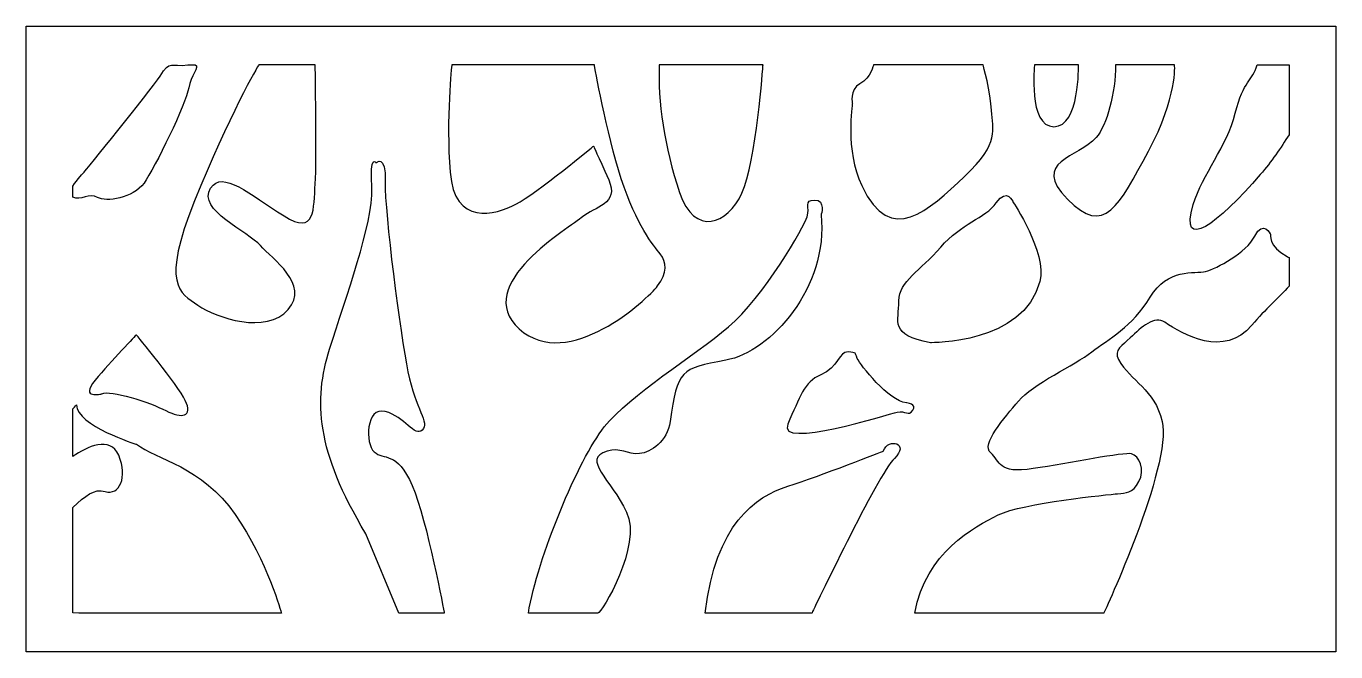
# Model space of a CAD drawing. Header units: centimetres. Extents: x -27 to -14.8, y -2.8 to 3.
import ezdxf

# ---------------------------------------------------------------- set-up
doc = ezdxf.new("R2010")
doc.units = ezdxf.units.CM
doc.header["$MEASUREMENT"] = 0
doc.layers.add('layer 1', color=7, linetype='Continuous')

msp = doc.modelspace()

# ---------------------------------------------------------------- linework, layer by layer
at = {"layer": 'layer 1', "color": 250}
for points, knots in [([(-14.76001, 3.01416), (-14.76001, 3.01416), (-26.99914, 3.01416), (-26.99914, 3.01416), (-26.99914, 3.01416), (-26.99914, 3.01416), (-26.99914, -2.83379), (-26.99914, -2.83379), (-26.99914, -2.83379), (-26.99914, -2.83379), (-14.76001, -2.83379), (-14.76001, -2.83379), (-14.76001, -2.83379), (-14.76001, -2.83379), (-14.76001, 3.01416), (-14.76001, 3.01416)], [0, 0, 0, 0, 0.2, 0.2, 0.2, 0.2, 0.4, 0.4, 0.4, 0.4, 0.6, 0.6, 0.6, 0.6, 1, 1, 1, 1]), ([(-25.42095, 2.65303), (-25.42095, 2.65303), (-25.48825, 2.65303), (-25.48825, 2.65303), (-25.48825, 2.65303), (-25.65375, 2.6294), (-25.64587, 2.70507), (-25.74833, 2.54753), (-25.74833, 2.54753), (-25.85079, 2.38999), (-26.45766, 1.64956), (-26.45766, 1.64956), (-26.45766, 1.64956), (-26.45766, 1.64956), (-26.52533, 1.58191), (-26.5618, 1.5185), (-26.5618, 1.5185), (-26.5618, 1.5185), (-26.5618, 1.41737), (-26.5618, 1.41737), (-26.5618, 1.41737), (-26.49205, 1.37877), (-26.40809, 1.45915), (-26.33155, 1.41325), (-26.33155, 1.41325), (-26.25274, 1.36599), (-26.00054, 1.40538), (-25.89808, 1.54716), (-25.89808, 1.54716), (-25.79562, 1.68895), (-25.50401, 2.29547), (-25.48036, 2.43726), (-25.48036, 2.43726), (-25.46153, 2.55018), (-25.3727, 2.63509), (-25.42095, 2.65303)], [0, 0, 0, 0, 0.1, 0.1, 0.1, 0.1, 0.2, 0.2, 0.2, 0.2, 0.3, 0.3, 0.3, 0.3, 0.4, 0.4, 0.4, 0.4, 0.5, 0.5, 0.5, 0.5, 0.6, 0.6, 0.6, 0.6, 0.7, 0.7, 0.7, 0.7, 0.8, 0.8, 0.8, 0.8, 1, 1, 1, 1]), ([(-24.82621, 2.65303), (-24.82621, 2.65303), (-24.29815, 2.65303), (-24.29815, 2.65303), (-24.29815, 2.65303), (-24.29815, 2.65303), (-24.28239, 1.76771), (-24.29815, 1.53929), (-24.29815, 1.53929), (-24.31392, 1.31085), (-24.29145, 1.0509), (-24.58976, 1.23996), (-24.58976, 1.23996), (-24.9129, 1.44476), (-25.16511, 1.67319), (-25.27545, 1.4999), (-25.27545, 1.4999), (-25.40497, 1.29647), (-24.92078, 1.0903), (-24.81045, 0.96427), (-24.81045, 0.96427), (-24.70011, 0.83824), (-24.34544, 0.60193), (-24.55036, 0.36562), (-24.55036, 0.36562), (-24.75528, 0.12931), (-25.22028, 0.28685), (-25.39367, 0.40501), (-25.39367, 0.40501), (-25.56706, 0.52316), (-25.74045, 0.59406), (-25.42519, 1.38175), (-25.42519, 1.38175), (-25.10994, 2.16944), (-24.82621, 2.65303), (-24.82621, 2.65303)], [0, 0, 0, 0, 0.1, 0.1, 0.1, 0.1, 0.2, 0.2, 0.2, 0.2, 0.3, 0.3, 0.3, 0.3, 0.4, 0.4, 0.4, 0.4, 0.5, 0.5, 0.5, 0.5, 0.6, 0.6, 0.6, 0.6, 0.7, 0.7, 0.7, 0.7, 0.8, 0.8, 0.8, 0.8, 1, 1, 1, 1]), ([(-23.02136, 2.65303), (-23.02136, 2.65303), (-21.68941, 2.65303), (-21.68941, 2.65303), (-21.68941, 2.65303), (-21.68941, 2.65303), (-21.57907, 2.01978), (-21.43721, 1.58655), (-21.43721, 1.58655), (-21.29534, 1.15332), (-21.13771, 0.96427), (-21.07466, 0.8855), (-21.07466, 0.8855), (-21.01161, 0.80673), (-21.00373, 0.71221), (-21.09831, 0.58618), (-21.09831, 0.58618), (-21.19288, 0.46015), (-21.93374, -0.22515), (-22.39086, 0.18445), (-22.39086, 0.18445), (-22.84798, 0.59406), (-21.91009, 1.13756), (-21.79975, 1.23209), (-21.79975, 1.23209), (-21.68941, 1.32661), (-21.45297, 1.35024), (-21.55543, 1.57867), (-21.55543, 1.57867), (-21.65789, 1.8071), (-21.69729, 1.89375), (-21.69729, 1.89375), (-21.69729, 1.89375), (-21.69729, 1.89375), (-22.22535, 1.45264), (-22.42238, 1.35024), (-22.42238, 1.35024), (-22.61942, 1.24784), (-22.99772, 1.14544), (-23.03713, 1.64956), (-23.03713, 1.64956), (-23.07653, 2.15369), (-23.02136, 2.65303), (-23.02136, 2.65303)], [0, 0, 0, 0, 0.08333333, 0.08333333, 0.08333333, 0.08333333, 0.16666667, 0.16666667, 0.16666667, 0.16666667, 0.25, 0.25, 0.25, 0.25, 0.33333333, 0.33333333, 0.33333333, 0.33333333, 0.41666667, 0.41666667, 0.41666667, 0.41666667, 0.5, 0.5, 0.5, 0.5, 0.58333333, 0.58333333, 0.58333333, 0.58333333, 0.66666667, 0.66666667, 0.66666667, 0.66666667, 0.75, 0.75, 0.75, 0.75, 0.83333333, 0.83333333, 0.83333333, 0.83333333, 1, 1, 1, 1]), ([(-21.08255, 2.65303), (-21.08255, 2.65303), (-20.11313, 2.65303), (-20.11313, 2.65303), (-20.11313, 2.65303), (-20.11313, 2.65303), (-20.17619, 1.74409), (-20.31017, 1.45264), (-20.31017, 1.45264), (-20.44415, 1.16119), (-20.75153, 1.04304), (-20.89339, 1.46051), (-20.89339, 1.46051), (-21.03526, 1.87799), (-21.09831, 2.3222), (-21.08255, 2.65303)], [0, 0, 0, 0, 0.2, 0.2, 0.2, 0.2, 0.4, 0.4, 0.4, 0.4, 0.6, 0.6, 0.6, 0.6, 1, 1, 1, 1]), ([(-19.08067, 2.65303), (-19.08067, 2.65303), (-18.05609, 2.65303), (-18.05609, 2.65303), (-18.05609, 2.65303), (-18.05609, 2.65303), (-17.98516, 2.39787), (-17.97728, 2.22458), (-17.97728, 2.22458), (-17.9694, 2.05129), (-17.89059, 1.92526), (-18.22949, 1.61018), (-18.22949, 1.61018), (-18.56839, 1.2951), (-18.91472, 0.94364), (-19.19101, 1.52353), (-19.19101, 1.52353), (-19.34864, 1.85436), (-19.2777, 2.28759), (-19.2777, 2.28759), (-19.2777, 2.28759), (-19.2777, 2.28759), (-19.30923, 2.4215), (-19.20678, 2.47664), (-19.20678, 2.47664), (-19.10432, 2.53178), (-19.08067, 2.65303), (-19.08067, 2.65303)], [0, 0, 0, 0, 0.125, 0.125, 0.125, 0.125, 0.25, 0.25, 0.25, 0.25, 0.375, 0.375, 0.375, 0.375, 0.5, 0.5, 0.5, 0.5, 0.625, 0.625, 0.625, 0.625, 0.75, 0.75, 0.75, 0.75, 1, 1, 1, 1]), ([(-17.57533, 2.65303), (-17.57533, 2.65303), (-17.1655, 2.65303), (-17.1655, 2.65303), (-17.1655, 2.65303), (-17.1655, 2.65303), (-17.14974, 2.07492), (-17.39406, 2.07492), (-17.39406, 2.07492), (-17.63838, 2.07492), (-17.57533, 2.65303), (-17.57533, 2.65303)], [0, 0, 0, 0, 0.25, 0.25, 0.25, 0.25, 0.5, 0.5, 0.5, 0.5, 1, 1, 1, 1]), ([(-16.81872, 2.65303), (-16.81872, 2.65303), (-16.26702, 2.65303), (-16.26702, 2.65303), (-16.26702, 2.65303), (-16.26702, 2.65303), (-16.23549, 2.35849), (-16.51134, 1.84649), (-16.51134, 1.84649), (-16.78719, 1.33449), (-16.92118, 1.04304), (-17.26796, 1.3975), (-17.26796, 1.3975), (-17.61474, 1.75196), (-17.1655, 1.78347), (-16.99999, 1.97252), (-16.99999, 1.97252), (-16.89761, 2.08946), (-16.81872, 2.39309), (-16.81872, 2.65303)], [0, 0, 0, 0, 0.16666667, 0.16666667, 0.16666667, 0.16666667, 0.33333333, 0.33333333, 0.33333333, 0.33333333, 0.5, 0.5, 0.5, 0.5, 0.66666667, 0.66666667, 0.66666667, 0.66666667, 1, 1, 1, 1]), ([(-15.19736, 1.99988), (-15.19736, 1.99988), (-15.19736, 2.65303), (-15.19736, 2.65303), (-15.19736, 2.65303), (-15.19736, 2.65303), (-15.49447, 2.65303), (-15.49447, 2.65303), (-15.49447, 2.65303), (-15.53978, 2.49655), (-15.62215, 2.51302), (-15.70041, 2.20005), (-15.70041, 2.20005), (-15.77867, 1.88708), (-16.00521, 1.63176), (-16.0917, 1.34761), (-16.0917, 1.34761), (-16.23104, 0.8899), (-15.86105, 1.16642), (-15.46563, 1.62764), (-15.46563, 1.62764), (-15.36189, 1.74865), (-15.27263, 1.87674), (-15.19736, 1.99988)], [0, 0, 0, 0, 0.14285714, 0.14285714, 0.14285714, 0.14285714, 0.28571429, 0.28571429, 0.28571429, 0.28571429, 0.42857143, 0.42857143, 0.42857143, 0.42857143, 0.57142857, 0.57142857, 0.57142857, 0.57142857, 0.71428571, 0.71428571, 0.71428571, 0.71428571, 1, 1, 1, 1]), ([(-23.51789, -2.47266), (-23.51789, -2.47266), (-23.0923, -2.47266), (-23.0923, -2.47266), (-23.0923, -2.47266), (-23.0923, -2.47266), (-23.24993, -1.61149), (-23.39179, -1.28065), (-23.39179, -1.28065), (-23.53366, -0.94982), (-23.65976, -1.04435), (-23.74646, -0.96558), (-23.74646, -0.96558), (-23.83315, -0.88681), (-23.82527, -0.54022), (-23.644, -0.58748), (-23.644, -0.58748), (-23.46272, -0.63475), (-23.36815, -0.83167), (-23.29722, -0.76077), (-23.29722, -0.76077), (-23.22628, -0.68988), (-23.36026, -0.57173), (-23.4312, -0.21727), (-23.4312, -0.21727), (-23.50214, 0.13719), (-23.65188, 1.27934), (-23.644, 1.55504), (-23.644, 1.55504), (-23.63612, 1.83074), (-23.73069, 1.73621), (-23.73069, 1.73621), (-23.73069, 1.73621), (-23.73069, 1.73621), (-23.78587, 1.83074), (-23.7701, 1.4999), (-23.7701, 1.4999), (-23.75434, 1.16907), (-24.01442, 0.4759), (-24.16417, -0.0046), (-24.16417, -0.0046), (-24.31392, -0.48508), (-24.29028, -0.9577), (-23.82527, -1.72964), (-23.82527, -1.72964), (-23.82527, -1.72964), (-23.51789, -2.47266), (-23.51789, -2.47266)], [0, 0, 0, 0, 0.07692308, 0.07692308, 0.07692308, 0.07692308, 0.15384615, 0.15384615, 0.15384615, 0.15384615, 0.23076923, 0.23076923, 0.23076923, 0.23076923, 0.30769231, 0.30769231, 0.30769231, 0.30769231, 0.38461538, 0.38461538, 0.38461538, 0.38461538, 0.46153846, 0.46153846, 0.46153846, 0.46153846, 0.53846154, 0.53846154, 0.53846154, 0.53846154, 0.61538462, 0.61538462, 0.61538462, 0.61538462, 0.69230769, 0.69230769, 0.69230769, 0.69230769, 0.76923077, 0.76923077, 0.76923077, 0.76923077, 0.84615385, 0.84615385, 0.84615385, 0.84615385, 1, 1, 1, 1]), ([(-18.54806, 0.05583), (-18.54806, 0.05583), (-17.67775, 0.04036), (-17.52627, 0.62734), (-17.52627, 0.62734), (-17.457, 0.89578), (-17.77739, 1.37203), (-17.77739, 1.37203), (-17.77739, 1.37203), (-17.77739, 1.37203), (-17.82934, 1.51058), (-17.93325, 1.36338), (-17.93325, 1.36338), (-18.03717, 1.21617), (-18.2623, 1.17288), (-18.45281, 0.94773), (-18.45281, 0.94773), (-18.64331, 0.72259), (-18.84247, 0.636), (-18.84247, 0.4455), (-18.84247, 0.4455), (-18.84247, 0.25499), (-18.93772, 0.1251), (-18.54806, 0.05583)], [0, 0, 0, 0, 0.14285714, 0.14285714, 0.14285714, 0.14285714, 0.28571429, 0.28571429, 0.28571429, 0.28571429, 0.42857143, 0.42857143, 0.42857143, 0.42857143, 0.57142857, 0.57142857, 0.57142857, 0.57142857, 0.71428571, 0.71428571, 0.71428571, 0.71428571, 1, 1, 1, 1]), ([(-22.30616, -2.47266), (-22.30616, -2.47266), (-21.69136, -2.47266), (-21.65672, -2.47266), (-21.65672, -2.47266), (-21.62208, -2.47266), (-21.24108, -1.84054), (-21.38828, -1.5288), (-21.38828, -1.5288), (-21.53549, -1.21707), (-21.81259, -1.03523), (-21.57013, -0.95729), (-21.57013, -0.95729), (-21.44933, -0.91847), (-21.37706, -0.99394), (-21.26729, -0.98126), (-21.26729, -0.98126), (-21.15673, -0.9685), (-21.009, -0.86706), (-20.9813, -0.6802), (-20.9813, -0.6802), (-20.90963, -0.1968), (-20.88605, -0.18663), (-20.46175, -0.10869), (-20.46175, -0.10869), (-20.03744, -0.03076), (-19.50057, 0.57538), (-19.56984, 1.25081), (-19.56984, 1.25081), (-19.56984, 1.25081), (-19.52655, 1.38936), (-19.63046, 1.38936), (-19.63046, 1.38936), (-19.73437, 1.38936), (-19.67376, 1.32008), (-19.69974, 1.23349), (-19.69974, 1.23349), (-19.72571, 1.1469), (-20.10672, 0.48013), (-20.43577, 0.20304), (-20.43577, 0.20304), (-20.76482, -0.07405), (-21.35365, -0.42908), (-21.5961, -0.73215), (-21.5961, -0.73215), (-21.83856, -1.03523), (-22.21957, -1.95311), (-22.30616, -2.47266)], [0, 0, 0, 0, 0.07692308, 0.07692308, 0.07692308, 0.07692308, 0.15384615, 0.15384615, 0.15384615, 0.15384615, 0.23076923, 0.23076923, 0.23076923, 0.23076923, 0.30769231, 0.30769231, 0.30769231, 0.30769231, 0.38461538, 0.38461538, 0.38461538, 0.38461538, 0.46153846, 0.46153846, 0.46153846, 0.46153846, 0.53846154, 0.53846154, 0.53846154, 0.53846154, 0.61538462, 0.61538462, 0.61538462, 0.61538462, 0.69230769, 0.69230769, 0.69230769, 0.69230769, 0.76923077, 0.76923077, 0.76923077, 0.76923077, 0.84615385, 0.84615385, 0.84615385, 0.84615385, 1, 1, 1, 1]), ([(-18.69526, -2.47266), (-18.69526, -2.47266), (-16.92878, -2.47266), (-16.92878, -2.47266), (-16.92878, -2.47266), (-16.92878, -2.47266), (-16.28745, -1.09931), (-16.38325, -0.6802), (-16.38325, -0.6802), (-16.45252, -0.37713), (-16.67766, -0.30785), (-16.79024, -0.10003), (-16.79024, -0.10003), (-16.83744, -0.01289), (-16.75456, 0.02991), (-16.68055, 0.10227), (-16.68055, 0.10227), (-16.57805, 0.20248), (-16.45281, 0.3117), (-16.35727, 0.24633), (-16.35727, 0.24633), (-16.19275, 0.13377), (-15.80308, -0.09137), (-15.54331, 0.22036), (-15.54331, 0.22036), (-15.4223, 0.36557), (-15.28356, 0.48355), (-15.19736, 0.58261), (-15.19736, 0.58261), (-15.19736, 0.58261), (-15.19736, 0.8517), (-15.19736, 0.8517), (-15.19736, 0.8517), (-15.20274, 0.85487), (-15.20829, 0.85802), (-15.21426, 0.86114), (-15.21426, 0.86114), (-15.3961, 0.95639), (-15.37012, 1.06896), (-15.37012, 1.06896), (-15.37012, 1.06896), (-15.37012, 1.06896), (-15.43939, 1.20751), (-15.51733, 1.05164), (-15.51733, 1.05164), (-15.59526, 0.89578), (-15.87236, 0.74857), (-15.97627, 0.72259), (-15.97627, 0.72259), (-16.08018, 0.69662), (-16.3313, 0.75723), (-16.49582, 0.48013), (-16.49582, 0.48013), (-16.66034, 0.20304), (-16.88549, 0.09047), (-17.04136, -0.03076), (-17.04136, -0.03076), (-17.19722, -0.15199), (-17.59554, -0.33383), (-17.72543, -0.48969), (-17.72543, -0.48969), (-17.85532, -0.64556), (-18.08046, -0.89668), (-17.98521, -0.97461), (-17.98521, -0.97461), (-17.88996, -1.05255), (-17.92459, -1.17377), (-17.58689, -1.12182), (-17.58689, -1.12182), (-17.24918, -1.06986), (-16.73828, -0.96595), (-16.66901, -0.98327), (-16.66901, -0.98327), (-16.59973, -1.00059), (-16.53912, -1.13048), (-16.59973, -1.24305), (-16.59973, -1.24305), (-16.66034, -1.35562), (-16.72096, -1.34696), (-16.7989, -1.35562), (-16.7989, -1.35562), (-16.87683, -1.36428), (-17.69079, -1.44221), (-17.91594, -1.55478), (-17.91594, -1.55478), (-18.14107, -1.66735), (-18.59136, -1.90115), (-18.69526, -2.47266)], [0, 0, 0, 0, 0.04347826, 0.04347826, 0.04347826, 0.04347826, 0.08695652, 0.08695652, 0.08695652, 0.08695652, 0.13043478, 0.13043478, 0.13043478, 0.13043478, 0.17391304, 0.17391304, 0.17391304, 0.17391304, 0.2173913, 0.2173913, 0.2173913, 0.2173913, 0.26086957, 0.26086957, 0.26086957, 0.26086957, 0.30434783, 0.30434783, 0.30434783, 0.30434783, 0.34782609, 0.34782609, 0.34782609, 0.34782609, 0.39130435, 0.39130435, 0.39130435, 0.39130435, 0.43478261, 0.43478261, 0.43478261, 0.43478261, 0.47826087, 0.47826087, 0.47826087, 0.47826087, 0.52173913, 0.52173913, 0.52173913, 0.52173913, 0.56521739, 0.56521739, 0.56521739, 0.56521739, 0.60869565, 0.60869565, 0.60869565, 0.60869565, 0.65217391, 0.65217391, 0.65217391, 0.65217391, 0.69565217, 0.69565217, 0.69565217, 0.69565217, 0.73913043, 0.73913043, 0.73913043, 0.73913043, 0.7826087, 0.7826087, 0.7826087, 0.7826087, 0.82608696, 0.82608696, 0.82608696, 0.82608696, 0.86956522, 0.86956522, 0.86956522, 0.86956522, 0.91304348, 0.91304348, 0.91304348, 0.91304348, 1, 1, 1, 1]), ([(-25.96895, 0.12931), (-25.96895, 0.12931), (-25.58282, -0.33542), (-25.51189, -0.48508), (-25.51189, -0.48508), (-25.44096, -0.63475), (-25.54342, -0.65837), (-25.69316, -0.57961), (-25.69316, -0.57961), (-25.84291, -0.50084), (-26.21333, -0.38268), (-26.29215, -0.42207), (-26.29215, -0.42207), (-26.29215, -0.42207), (-26.50495, -0.47721), (-26.3552, -0.29604), (-26.3552, -0.29604), (-26.20545, -0.11487), (-25.96895, 0.12931), (-25.96895, 0.12931)], [0, 0, 0, 0, 0.16666667, 0.16666667, 0.16666667, 0.16666667, 0.33333333, 0.33333333, 0.33333333, 0.33333333, 0.5, 0.5, 0.5, 0.5, 0.66666667, 0.66666667, 0.66666667, 0.66666667, 1, 1, 1, 1]), ([(-18.77319, -0.50702), (-18.77319, -0.50702), (-18.66929, -0.51567), (-18.71258, -0.57629), (-18.71258, -0.57629), (-18.75588, -0.6369), (-18.78185, -0.57629), (-18.85979, -0.59361), (-18.85979, -0.59361), (-18.93772, -0.61093), (-19.98813, -0.94388), (-19.88158, -0.70617), (-19.88158, -0.70617), (-19.76901, -0.45506), (-19.72675, -0.30654), (-19.57851, -0.24724), (-19.57851, -0.24724), (-19.40532, -0.17797), (-19.40532, -0.0221), (-19.31872, -0.03076), (-19.31872, -0.03076), (-19.23214, -0.03942), (-19.25811, -0.03076), (-19.23214, -0.09137), (-19.23214, -0.09137), (-19.20616, -0.15199), (-18.93772, -0.48969), (-18.77319, -0.50702)], [0, 0, 0, 0, 0.125, 0.125, 0.125, 0.125, 0.25, 0.25, 0.25, 0.25, 0.375, 0.375, 0.375, 0.375, 0.5, 0.5, 0.5, 0.5, 0.625, 0.625, 0.625, 0.625, 0.75, 0.75, 0.75, 0.75, 1, 1, 1, 1]), ([(-26.5618, -0.56367), (-26.5618, -0.56367), (-26.5618, -1.00808), (-26.5618, -1.00808), (-26.5618, -1.00808), (-26.43292, -0.91647), (-26.21289, -0.81195), (-26.13452, -0.99708), (-26.13452, -0.99708), (-26.04782, -1.20188), (-26.12664, -1.37518), (-26.26062, -1.33579), (-26.26062, -1.33579), (-26.36301, -1.3057), (-26.44699, -1.37221), (-26.5618, -1.4861), (-26.5618, -1.4861), (-26.5618, -1.4861), (-26.5618, -2.47093), (-26.5618, -2.47093), (-26.5618, -2.47093), (-26.27033, -2.47145), (-25.9865, -2.47259), (-25.96973, -2.47266), (-25.96973, -2.47266), (-25.96973, -2.47266), (-25.96895, -2.47266), (-25.96895, -2.47266), (-25.96895, -2.47266), (-25.96895, -2.47266), (-24.61441, -2.47266), (-24.61441, -2.47266), (-24.61441, -2.47266), (-24.61441, -2.47266), (-24.74009, -1.99506), (-25.0473, -1.54886), (-25.0473, -1.54886), (-25.35452, -1.10265), (-25.78741, -1.03293), (-25.96895, -0.8935), (-25.96895, -0.8935), (-25.96895, -0.8935), (-26.52859, -0.72139), (-26.52859, -0.52447), (-26.52859, -0.52447), (-26.52859, -0.52447), (-26.54141, -0.53918), (-26.5618, -0.56367)], [0, 0, 0, 0, 0.07692308, 0.07692308, 0.07692308, 0.07692308, 0.15384615, 0.15384615, 0.15384615, 0.15384615, 0.23076923, 0.23076923, 0.23076923, 0.23076923, 0.30769231, 0.30769231, 0.30769231, 0.30769231, 0.38461538, 0.38461538, 0.38461538, 0.38461538, 0.46153846, 0.46153846, 0.46153846, 0.46153846, 0.53846154, 0.53846154, 0.53846154, 0.53846154, 0.61538462, 0.61538462, 0.61538462, 0.61538462, 0.69230769, 0.69230769, 0.69230769, 0.69230769, 0.76923077, 0.76923077, 0.76923077, 0.76923077, 0.84615385, 0.84615385, 0.84615385, 0.84615385, 1, 1, 1, 1]), ([(-20.65225, -2.47266), (-20.65225, -2.47266), (-19.65644, -2.47266), (-19.65644, -2.47266), (-19.65644, -2.47266), (-19.65644, -2.47266), (-19.03297, -1.16512), (-18.88577, -1.02657), (-18.88577, -1.02657), (-18.73856, -0.88802), (-18.93772, -0.82741), (-18.98968, -0.95729), (-18.98968, -0.95729), (-18.98968, -0.95729), (-19.57851, -1.19109), (-19.88158, -1.28635), (-19.88158, -1.28635), (-20.18465, -1.3816), (-20.55699, -1.64138), (-20.65225, -2.47266)], [0, 0, 0, 0, 0.16666667, 0.16666667, 0.16666667, 0.16666667, 0.33333333, 0.33333333, 0.33333333, 0.33333333, 0.5, 0.5, 0.5, 0.5, 0.66666667, 0.66666667, 0.66666667, 0.66666667, 1, 1, 1, 1])]:
    msp.add_open_spline(points, degree=3, knots=knots, dxfattribs=at)

doc.saveas('drawing.dxf')
